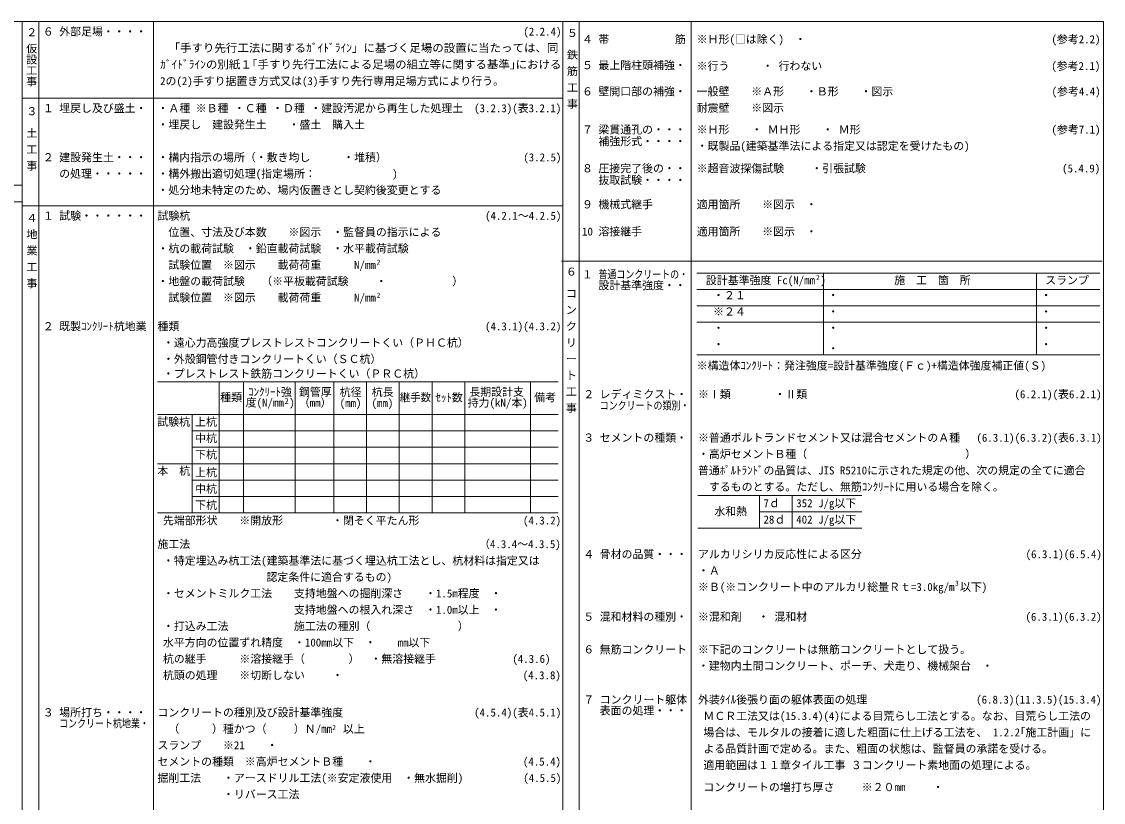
# Model space of a CAD drawing. Units: millimetres on the paper. Extents: x -396 to 396, y -285 to 301.
# Drawn here: x -0.3 to 396, y -1.2 to 285 of the extents above; entities that cross this region are included whole.
import ezdxf
from ezdxf.enums import TextEntityAlignment as Align

# ---------------------------------------------------------------- set-up
doc = ezdxf.new("R2010")
doc.units = ezdxf.units.MM
for name, color, linetype, lineweight in [('0-2_文字', 7, 'Continuous', 18), ('0-3_文字', 7, 'Continuous', 18), ('0-4_文字', 7, 'Continuous', 18), ('1-1', 7, 'Continuous', 18)]:
    doc.layers.add(name, color=color, linetype=linetype, lineweight=lineweight)
doc.styles.add('@ＭＳ ゴシック', font='')
doc.styles.add('ＭＳ ゴシック', font='')
doc.styles.get('@ＭＳ ゴシック').set_extended_font_data('@MS Gothic')
doc.styles.get('ＭＳ ゴシック').set_extended_font_data('MS Gothic')

msp = doc.modelspace()

# ---------------------------------------------------------------- linework, layer by layer
at = {"layer": '0-2_文字', "color": 4}
for p, q in [((-199.421, 225), (0, 225)), ((-199.421, 219), (0, 219))]:
    msp.add_line(p, q, dxfattribs=at)
at = {"layer": '0-3_文字', "color": 4}
for p, q in [((6, 285), (6, -260.516)), ((48, 285), (48, -260.516)), ((0, 256.904), (198, 256.904)), ((0, 217.489), (198, 217.489)), ((197.525, 197.25), (395.525, 197.25)), ((247.025, 192.847), (394.708, 192.847)), ((293.525, 192.847), (293.525, 162.847)), ((371.525, 192.847), (371.525, 162.847)), ((247.025, 186.847), (394.708, 186.847)), ((247.025, 180.847), (394.708, 180.847)), ((247.025, 174.847), (394.708, 174.847)), ((247.025, 162.847), (394.708, 162.847)), ((49.5, 152.969), (196.341, 152.969)), ((72.093, 152.976), (72.093, 104.976)), ((81.015, 152.969), (81.015, 104.976)), ((99.888, 152.969), (99.888, 104.976)), ((114.093, 152.976), (114.093, 104.976)), ((126.093, 152.969), (126.093, 104.976)), ((138.093, 152.969), (138.093, 104.976)), ((150.093, 152.976), (150.093, 104.976)), ((162.093, 152.969), (162.093, 104.976)), ((186.093, 152.969), (186.093, 104.976)), ((49.5, 140.971), (196.341, 140.971)), ((62.229, 140.971), (62.229, 104.976)), ((62.229, 134.971), (196.341, 134.971)), ((62.229, 128.976), (196.341, 128.976)), ((49.5, 122.971), (196.341, 122.971)), ((62.229, 116.971), (196.341, 116.971)), ((62.229, 110.971), (196.341, 110.971)), ((49.5, 104.976), (196.341, 104.976))]:
    msp.add_line(p, q, dxfattribs=at)
at = {"layer": '0-3_文字'}
msp.add_line((198, 285), (198, -260.516), dxfattribs=at)
at = {"layer": '0-4_文字', "color": 4}
for p, q in [((204, 285), (204, -262.5)), ((245, 285), (245, -262.5)), ((247.5, 111.322), (307.5, 111.322)), ((270, 111.322), (270, 99.322)), ((282, 111.322), (282, 99.322)), ((270, 105.322), (307.5, 105.322)), ((247.5, 99.322), (307.5, 99.322))]:
    msp.add_line(p, q, dxfattribs=at)
at = {"layer": '1-1'}
msp.add_line((0, 285), (0, -260.516), dxfattribs=at)
msp.add_lwpolyline([(-396, -284.916), (-396, 285), (396, 285), (396, -284.916)], dxfattribs=at)

# ---------------------------------------------------------------- texts
at = {"layer": '0-3_文字', "style": '@ＭＳ ゴシック'}
for s, p in [('２ 仮設工事', (1, 283.157)), ('３\u3000土 工 事', (1.058, 254.223)), ('４ 地 業 工 事', (1.083, 215.114)), ('６\u3000コ ン ク リ ー ト 工 事', (198.674, 195.437))]:
    msp.add_text(s, height=2.933, rotation=270, dxfattribs=at).set_placement(p, align=Align.BOTTOM_LEFT)
at = {"layer": '0-3_文字', "style": 'ＭＳ ゴシック'}
for s, height, p in [('６', 2.933, (7.5, 279)), ('外部足場・・・・', 2.933, (13.5, 279)), ('\u3000\u3000\u3000\u3000\u3000\u3000\u3000\u3000\u3000\u3000\u3000\u3000\u3000\u3000\u3000\u3000\u3000\u3000\u3000\u3000\u3000 \u3000\u3000\u3000\u3000\u3000\u3000\u3000\u3000\u3000\u3000\u3000\u3000(2.2.4)', 2.933, (49.5, 279)), ('４', 2.933, (205.025, 276.187)), ('帯\u3000\u3000\u3000\u3000\u3000\u3000筋', 2.933, (211.025, 276.187)), ('※Ｈ形(□は除く)\u3000・\u3000\u3000\u3000\u3000 \u3000\u3000        \u3000\u3000\u3000\u3000\u3000\u3000\u3000\u3000\u3000\u3000    (参考2.2)', 2.933, (247.025, 276.187)), ('５', 2.933, (205.025, 266.665)), ('最上階柱頭補強・', 2.933, (211.025, 266.665)), ('※行う    \u3000・ 行わない\u3000  \u3000\u3000\u3000\u3000\u3000\u3000\u3000\u3000\u3000\u3000                  (参考2.1)', 2.933, (247.025, 266.403)), ('2の(2)手すり据置き方式又は(3)手すり先行専用足場方式により行う。', 2.933, (50.457, 260.858)), ('６', 2.933, (205.025, 257.061)), ('壁開口部の補強・', 2.933, (211.025, 257.061)), ('一般壁\u3000\u3000※Ａ形\u3000\u3000・Ｂ形\u3000\u3000・図示\u3000\u3000\u3000\u3000  \u3000 \u3000\u3000\u3000\u3000\u3000\u3000\u3000\u3000(参考4.4)', 2.933, (247.025, 257.061)), ('１', 2.933, (7.5, 250.904)), ('埋戻し及び盛土・', 2.933, (13.5, 250.904)), ('・Ａ種 ※Ｂ種 ・Ｃ種 ・Ｄ種 ・建設汚泥から再生した処理土\u3000(3.2.3)(表3.2.1)', 2.933, (49.5, 250.904)), ('耐震壁\u3000\u3000※図示', 2.933, (247.025, 251.061)), ('・埋戻し\u3000建設発生土\u3000\u3000・盛土\u3000購入土', 2.933, (49.5, 244.904)), ('７', 2.933, (205.025, 243.088)), ('梁貫通孔の・・・', 2.933, (211.025, 243.088)), ('※Ｈ形\u3000\u3000・ ＭＨ形\u3000\u3000・ Ｍ形       \u3000\u3000   \u3000 \u3000\u3000\u3000\u3000\u3000\u3000\u3000\u3000\u3000(参考7.1)', 2.933, (247.025, 243.088)), ('補強形式・・・・', 2.933, (211.025, 238.784)), ('・既製品(建築基準法による指定又は認定を受けたもの)', 2.933, (247.025, 237.088)), ('２', 2.933, (7.5, 232.904)), ('建設発生土・・・', 2.933, (13.5, 232.904)), ('・構内指示の場所（・敷き均し\u3000\u3000\u3000・堆積）\u3000\u3000\u3000\u3000 \u3000\u3000\u3000\u3000\u3000\u3000\u3000\u3000(3.2.5)', 2.933, (49.5, 232.904)), ('の処理・・・・・', 2.933, (13.5, 226.904)), ('・構外搬出適切処理(指定場所：\u3000\u3000\u3000\u3000\u3000\u3000\u3000)', 2.933, (49.5, 226.904)), ('８', 2.933, (205.025, 228.853)), ('圧接完了後の・・', 2.933, (211.025, 228.853)), ('※超音波探傷試験     ・引張試験    \u3000\u3000\u3000\u3000                        (5.4.9)', 2.933, (247.025, 228.853)), ('抜取試験・・・・', 2.933, (211.025, 224.549)), ('・処分地未特定のため、場内仮置きとし契約後変更とする', 2.933, (49.5, 220.904)), ('９', 2.933, (205.025, 215.656)), ('機械式継手', 2.933, (211.025, 215.656)), ('適用箇所\u3000\u3000※図示\u3000・\u3000', 2.933, (247.025, 215.656)), ('１', 2.933, (7.5, 211.489)), ('試験・・・・・・', 2.933, (13.5, 211.489)), ('試験杭\u3000\u3000\u3000\u3000\u3000\u3000\u3000\u3000\u3000\u3000\u3000\u3000\u3000\u3000\u3000\u3000\u3000\u3000\u3000\u3000\u3000\u3000\u3000\u3000\u3000\u3000\u3000(4.2.1～4.2.5)', 2.933, (49.5, 211.489)), ('\u3000位置、寸法及び本数\u3000\u3000※図示\u3000・監督員の指示による', 2.933, (49.5, 205.489)), ('10', 2.933, (205.025, 205.709)), ('溶接継手', 2.933, (211.025, 205.709)), ('適用箇所\u3000\u3000※図示\u3000・\u3000', 2.933, (247.025, 205.709)), ('・杭の載荷試験\u3000・鉛直載荷試験\u3000・水平載荷試験\u3000', 2.933, (49.5, 199.489)), ('\u3000試験位置\u3000※図示\u3000\u3000載荷荷重\u3000\u3000\u3000N/mm', 2.933, (49.5, 193.489)), ('・地盤の載荷試験\u3000 （※平板載荷試験\u3000   ・\u3000\u3000\u3000\u3000\u3000\u3000）', 2.933, (49.5, 187.489)), ('１', 2.933, (205.025, 189.994)), ('設計基準強度・・', 2.933, (211.025, 185.994)), ('\u3000\u3000設計基準強度 Fc(N/㎜ )', 2.933, (242.4, 187.847)), (' \u3000施\u3000工\u3000箇\u3000所', 2.933, (313.386, 187.847)), ('\u3000\u3000\u3000\u3000\u3000\u3000 スランプ', 2.933, (348.686, 187.847)), ('\u3000試験位置\u3000※図示\u3000\u3000載荷荷重\u3000\u3000\u3000N/mm', 2.933, (49.5, 181.489)), ('・２１', 2.933, (253.025, 182.347)), ('・', 2.933, (295.025, 182.347)), ('・', 2.933, (373.025, 182.347)), ('・', 2.933, (295.025, 176.347)), ('・', 2.933, (373.025, 176.347)), ('２', 2.933, (7.5, 170.969)), ('既製ｺﾝｸﾘｰﾄ杭地業', 2.933, (13.5, 170.969)), ('種類\u3000\u3000 \u3000\u3000\u3000\u3000\u3000\u3000\u3000\u3000\u3000\u3000\u3000\u3000\u3000 \u3000\u3000\u3000\u3000\u3000\u3000\u3000\u3000\u3000\u3000\u3000\u3000(4.3.1)(4.3.2)', 2.933, (49.5, 170.969)), ('・', 2.933, (253.025, 170.347)), ('・', 2.933, (295.025, 170.347)), ('・', 2.933, (373.025, 170.347)), (' ・遠心力高強度プレストレストコンクリートくい（ＰＨＣ杭）', 2.933, (49.5, 164.969)), ('・', 2.933, (253.025, 164.347)), ('・', 2.933, (373.025, 164.347)), (' ・外殻鋼管付きコンクリートくい（ＳＣ杭）', 2.933, (49.5, 158.969)), ('・', 2.933, (295.025, 162.847)), ('※構造体ｺﾝｸﾘｰﾄ：発注強度=設計基準強度(Ｆｃ)+構造体強度補正値(Ｓ)', 2.933, (247.025, 156.574)), (' ・プレストレスト鉄筋コンクリートくい（ＰＲＣ杭）', 2.933, (49.5, 153.619)), ('ｺﾝｸﾘｰﾄ強', 2.933, (82.719, 146.915)), ('鋼管厚', 2.933, (101.343, 146.915)), ('杭径', 2.933, (116.243, 146.833)), ('杭長', 2.933, (127.997, 146.915)), ('長期設計支', 2.933, (163.746, 146.943)), ('種類', 2.933, (72.469, 144.953)), ('度(N/mm )', 2.933, (81.809, 143.025)), ('2', 2.199, (96.066, 144.186)), ('（mm）', 2.933, (101.261, 142.942)), ('(mm)', 2.933, (116.243, 142.859)), ('(mm)', 2.933, (127.914, 142.859)), ('ｾｯﾄ数', 2.933, (151.353, 144.881)), ('持力(kN/本)', 2.933, (163.135, 142.97)), ('備考', 2.933, (187.526, 144.956)), ('試験杭', 2.933, (49.414, 135.971)), ('上杭', 2.933, (63.297, 135.971)), ('中杭', 2.933, (63.297, 129.95)), ('下杭', 2.933, (63.297, 123.99)), ('本\u3000杭', 2.933, (49.461, 117.971)), ('上杭', 2.933, (63.297, 117.433)), ('中杭', 2.933, (63.297, 111.412)), ('下杭', 2.933, (63.297, 105.453)), (' 先端部形状    ※開放形         ・閉そく平たん形             \u3000\u3000\u3000(4.3.2)', 2.933, (49.5, 99.801)), ('施工法                                           \u3000\u3000 \u3000\u3000 （4.3.4～4.3.5)', 2.933, (49.5, 91.142)), (' ・特定埋込み杭工法(建築基準法に基づく埋込杭工法とし、杭材料は指定又は', 2.933, (49.5, 85.073)), ('\u3000                  認定条件に適合するもの)', 2.933, (49.5, 79.073)), (' ・セメントミルク工法\u3000\u3000支持地盤への掘削深さ\u3000\u3000・1.5m程度\u3000・\u3000', 2.933, (49.5, 73.073)), ('\u3000\u3000\u3000\u3000\u3000\u3000\u3000\u3000\u3000\u3000\u3000\u3000 支持地盤への根入れ深さ\u3000・1.0m以上\u3000・\u3000', 2.933, (49.5, 67.073)), (' ・打込み工法\u3000\u3000\u3000\u3000\u3000\u3000施工法の種別（\u3000\u3000\u3000\u3000\u3000\u3000\u3000\u3000）', 2.933, (49.5, 61.073)), (' 水平方向の位置ずれ精度\u3000・100mm以下\u3000・\u3000\u3000mm以下', 2.933, (49.5, 55.073)), (' 杭の継手\u3000\u3000\u3000※溶接継手（\u3000\u3000\u3000\u3000）\u3000・無溶接継手\u3000\u3000 \u3000 \u3000\u3000\u3000(4.3.6)', 2.933, (49.5, 49.073)), (' 杭頭の処理    ※切断しない     ・                                 (4.3.8)', 2.933, (49.5, 43.073)), ('３', 2.933, (7.5, 29.43)), ('場所打ち・・・・', 2.933, (13.5, 29.43)), ('コンクリートの種別及び設計基準強度 \u3000\u3000\u3000\u3000\u3000\u3000\u3000\u3000\u3000  \u3000 (4.5.4)(表4.5.1)', 2.933, (49.5, 29.43)), ('\u3000（      ）種かつ（     ）Ｎ/㎜  以上   ', 2.933, (49.5, 23.43)), ('スランプ\u3000\u3000※21\u3000\u3000・\u3000', 2.933, (49.5, 17.43)), ('セメントの種類\u3000※高炉セメントＢ種    ・                           (4.5.4)', 2.933, (49.5, 11.43)), ('掘削工法\u3000\u3000・アースドリル工法(※安定液使用\u3000・無水掘削)\u3000\u3000\u3000   \u3000(4.5.5)', 2.933, (49.5, 5.43)), ('・リバース工法', 2.933, (73.5, -0.57))]:
    msp.add_text(s, height=height, dxfattribs=at).set_placement(p, align=Align.BOTTOM_LEFT)
for s, width, p in [('｢手すり先行工法に関するｶﾞｲﾄﾞﾗｲﾝ」に基づく足場の設置に当たっては、同', 1.05, (55.66, 273.004)), ('ｶﾞｲﾄﾞﾗｲﾝの別紙１｢手すり先行工法による足場の組立等に関する基準｣における', 1.05, (50.457, 266.931)), ('普通コンクリートの・', 0.8, (211.025, 189.994)), ('継手数', 0.95, (138.289, 144.936)), ('コンクリート杭地業・', 0.8, (13.5, 25.43))]:
    msp.add_text(s, height=2.933, dxfattribs=dict(at, width=width)).set_placement(p, align=Align.BOTTOM_LEFT)
at = {"layer": '0-3_文字', "color": 4, "style": 'ＭＳ ゴシック'}
for p in [(129.751, 195.349), (290.719, 189.719), (129.751, 183.272), (113.501, 24.793)]:
    msp.add_text('2', height=1.833, dxfattribs=at).set_placement(p, align=Align.BOTTOM_LEFT)
at = {"layer": '0-3_文字', "color": 2, "style": 'ＭＳ ゴシック'}
msp.add_text('※２４', height=2.933, dxfattribs=at).set_placement((253.025, 176.347), align=Align.BOTTOM_LEFT)
at = {"layer": '0-4_文字', "style": '@ＭＳ ゴシック'}
msp.add_text('５\u3000鉄 筋 工 事', height=2.933, rotation=270, dxfattribs=at).set_placement((199.079, 282.908), align=Align.BOTTOM_LEFT)
at = {"layer": '0-4_文字', "style": 'ＭＳ ゴシック'}
for s, p in [('２', (205.5, 146.066)), ('レディミクスト・', (211.5, 146.066)), ('※Ⅰ類\u3000\u3000\u3000\u3000・Ⅱ類\u3000\u3000\u3000  \u3000\u3000\u3000\u3000\u3000\u3000\u3000\u3000              (6.2.1)(表6.2.1)', (247.5, 146.066)), ('３', (205.5, 130.14)), ('セメントの種類・', (211.5, 130.14)), ('※普通ポルトランドセメント又は混合セメントのＡ種   (6.3.1)(6.3.2)(表6.3.1)', (247.5, 130.14)), ('・高炉セメントＢ種（                             ）', (247.5, 124.14)), ('普通ﾎﾟﾙﾄﾗﾝﾄﾞの品質は、JIS R5210に示された規定の他、次の規定の全てに適合  ', (247.5, 118.14)), ('\u3000するものとする。ただし、無筋ｺﾝｸﾘｰﾄに用いる場合を除く。', (247.5, 112.14)), ('水和熱', (253.5, 103.14)), ('7ｄ', (271.5, 106.14)), ('352 J/g以下', (283.5, 106.14)), ('28ｄ', (271.5, 100.14)), ('402 J/g以下', (283.5, 100.14)), ('４', (205.5, 87.443)), ('骨材の品質・・・', (211.5, 87.443)), ('アルカリシリカ反応性による区分\u3000\u3000\u3000\u3000\u3000\u3000\u3000\u3000\u3000\u3000\u3000\u3000\u3000\u3000\u3000(6.3.1)(6.5.4)', (247.5, 87.443)), ('・Ａ\u3000\u3000\u3000\u3000\u3000\u3000\u3000\u3000\u3000\u3000\u3000\u3000\u3000\u3000\u3000\u3000\u3000\u3000\u3000\u3000\u3000\u3000\u3000\u3000\u3000    ', (247.5, 81.443)), ('※Ｂ(※コンクリート中のアルカリ総量Ｒｔ=3.0kg/m 以下)', (247.5, 75.443)), ('５', (205.5, 64.52)), ('混和材料の種別・', (211.5, 64.52)), ('※混和剤 \u3000・ 混和材\u3000   \u3000\u3000\u3000\u3000\u3000\u3000\u3000\u3000\u3000\u3000\u3000\u3000\u3000\u3000\u3000     (6.3.1)(6.3.2)', (247.5, 64.52)), ('６', (205.5, 52.52)), ('無筋コンクリート', (211.5, 52.52)), ('※下記のコンクリートは無筋コンクリートとして扱う。', (247.5, 52.52)), ('・建物内土間コンクリート、ポーチ、犬走り、機械架台\u3000・\u3000', (247.5, 46.52)), ('７', (205.5, 34.14)), ('コンクリート躯体', (211.5, 34.14)), ('外装ﾀｲﾙ後張り面の躯体表面の処理                    (6.8.3)(11.3.5)(15.3.4)', (247.5, 34.14)), ('表面の処理・・・', (211.5, 30.14)), (' ＭＣＲ工法又は(15.3.4)(4)による目荒らし工法とする。なお、目荒らし工法の', (247.5, 28.14)), (' 場合は、モルタルの接着に適した粗面に仕上げる工法を、 1.2.2｢施工計画」に', (247.5, 22.14)), (' よる品質計画で定める。また、粗面の状態は、監督員の承諾を受ける。', (247.5, 16.14)), (' 適用範囲は１１章タイル工事 ３コンクリート素地面の処理による。', (247.5, 10.14)), (' コンクリートの増打ち厚さ     ※２０mm     ・\u3000', (247.5, 2.064))]:
    msp.add_text(s, height=2.933, dxfattribs=at).set_placement(p, align=Align.BOTTOM_LEFT)
at = {"layer": '0-4_文字', "style": 'ＭＳ ゴシック', "width": 0.8}
msp.add_text('コンクリートの類別・', height=2.933, dxfattribs=at).set_placement((211.5, 141.932), align=Align.BOTTOM_LEFT)
at = {"layer": '0-4_文字', "color": 4, "style": 'ＭＳ ゴシック'}
msp.add_text('3', height=1.833, dxfattribs=at).set_placement((341.63, 77.724), align=Align.BOTTOM_LEFT)

doc.saveas('drawing.dxf')
